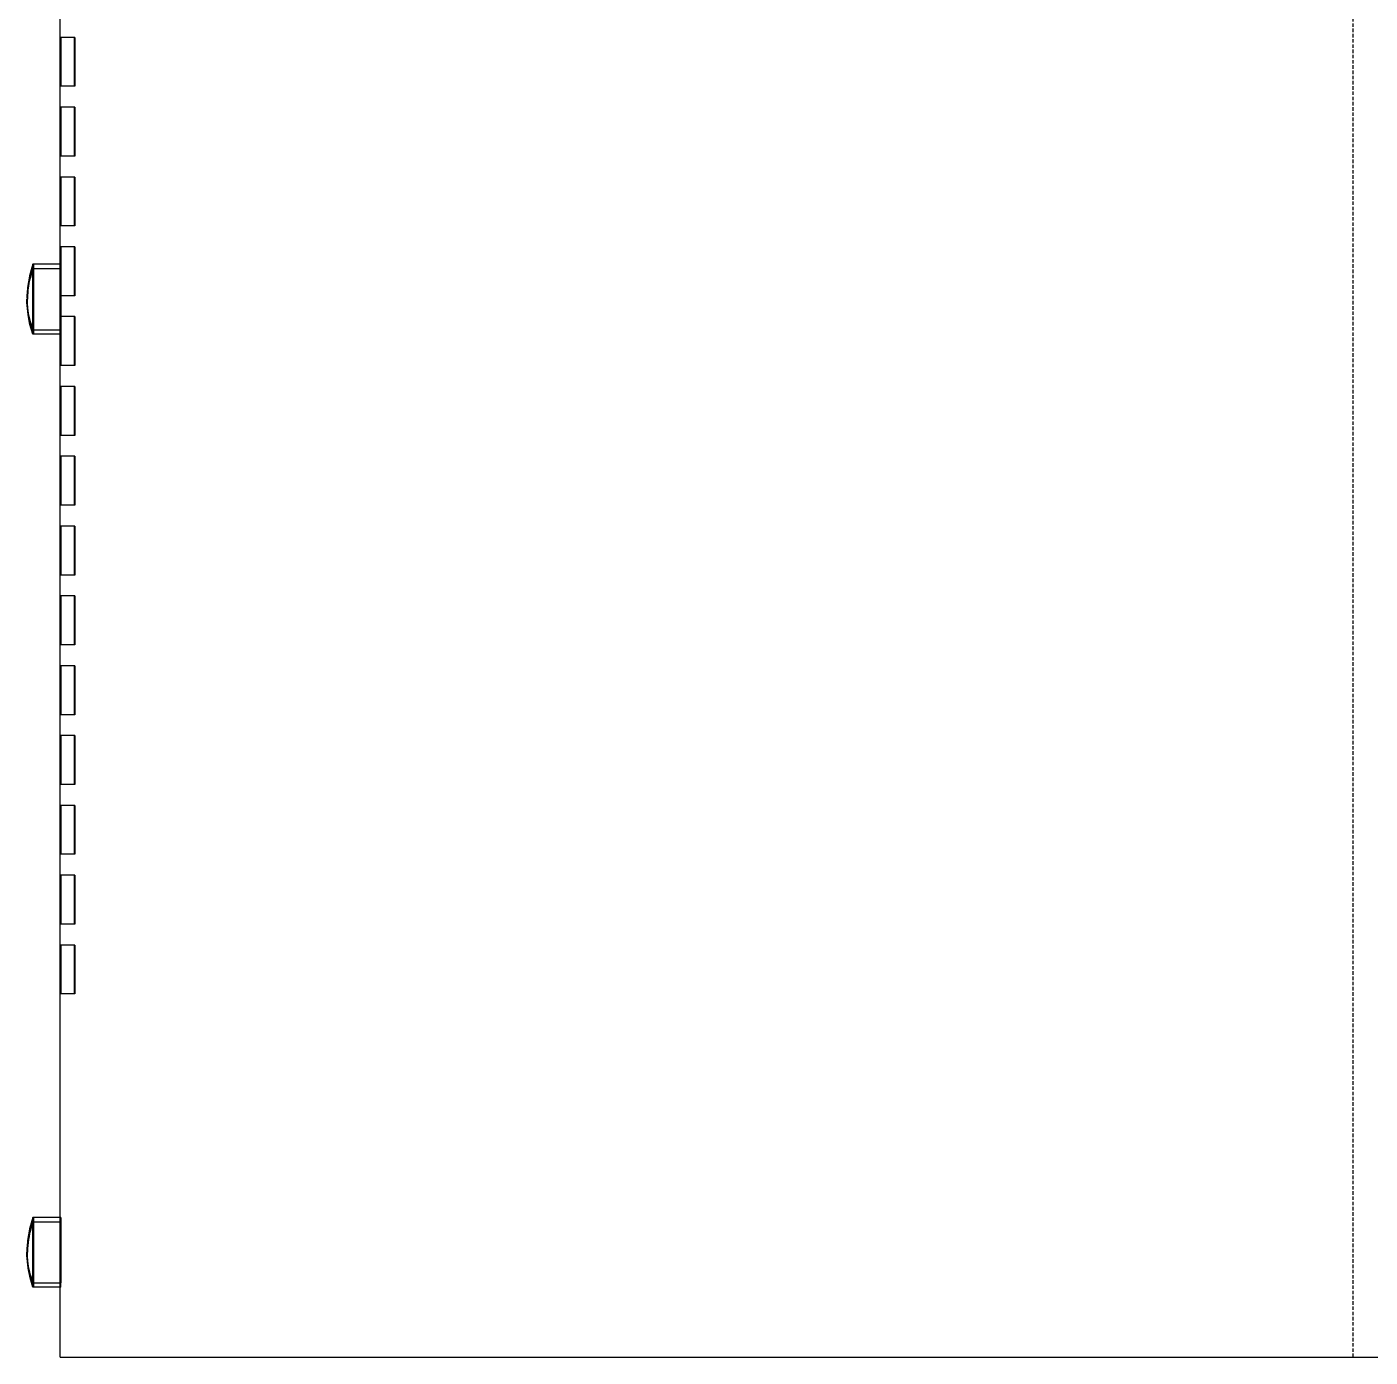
# Model space of a CAD drawing. Extents: x 0 to 390, y 0 to 1157.
# Drawn here: x 10.2 to 202.5, y 0 to 190.5 of the extents above; entities that cross this region are included whole.
import ezdxf

# ---------------------------------------------------------------- set-up
doc = ezdxf.new("R2010")
doc.units = 0
doc.linetypes.add('DASHED', pattern=[0.75, 0.5, -0.25])
doc.layers.add('-15N-THT. THIẾT BỊ ĐÓNG MỞ', color=40, linetype='CONTINUOUS')

# ---------------------------------------------------------------- blocks, each defined once
blk = doc.blocks.new('06 - N - SC VSD CHIẾU HÔNG ATV630C11~C16N4')
at = {"layer": '-15N-THT. THIẾT BỊ ĐÓNG MỞ', "color": 6, "linetype": 'DASHED'}
blk.add_line((-190, 578.5), (-190, -578.5), dxfattribs=at)
at = {"layer": '-15N-THT. THIẾT BỊ ĐÓNG MỞ'}
for p, q in [((-375.01, -578.51), (-375.02, -275.5)), ((-375, -389.5), (-374.99, -389.5)), ((-374.99, -389.5), (-374.98, -389.5)), ((-374.97, -389.5), (-374.96, -389.5)), ((-374.96, -389.5), (-374.95, -389.5)), ((-372.95, -389.5), (-374.95, -389.5)), ((-374.99, -396.5), (-375, -396.5)), ((-374.98, -396.5), (-374.99, -396.5)), ((-374.96, -396.5), (-374.97, -396.5)), ((-374.95, -396.5), (-374.96, -396.5)), ((-372.95, -396.5), (-374.95, -396.5)), ((-375, -399.5), (-374.99, -399.5)), ((-374.99, -399.5), (-374.98, -399.5)), ((-374.97, -399.5), (-374.96, -399.5)), ((-372.95, -399.5), (-374.96, -399.5)), ((-374.99, -406.5), (-375, -406.5)), ((-374.98, -406.5), (-374.99, -406.5)), ((-374.96, -406.5), (-374.97, -406.5)), ((-372.95, -406.5), (-374.96, -406.5)), ((-375, -409.5), (-374.99, -409.5)), ((-374.99, -409.5), (-374.98, -409.5)), ((-374.97, -409.5), (-374.96, -409.5)), ((-372.95, -409.5), (-374.96, -409.5)), ((-374.99, -416.5), (-375, -416.5)), ((-374.97, -416.5), (-374.99, -416.5)), ((-374.96, -416.5), (-374.97, -416.5)), ((-374.95, -416.5), (-374.96, -416.5)), ((-372.95, -416.5), (-374.95, -416.5)), ((-375, -419.5), (-374.99, -419.5)), ((-374.98, -419.5), (-374.97, -419.5)), ((-374.97, -419.5), (-374.96, -419.5)), ((-372.95, -419.5), (-374.96, -419.5)), ((-379.2, -422.81), (-379.41, -423.63)), ((-379.13, -422.81), (-379.34, -423.63)), ((-379.1, -423.03), (-379.24, -423.45)), ((-378.94, -422), (-379.2, -422.81)), ((-379.02, -423.03), (-379.17, -423.45)), ((-378.87, -422), (-379.13, -422.81)), ((-378.94, -422.61), (-379.1, -423.03)), ((-378.87, -422.61), (-379.02, -423.03)), ((-374.94, -422), (-378.94, -422)), ((-378.94, -422.61), (-378.38, -422.61)), ((-378.87, -422.61), (-378.31, -422.61)), ((-378.38, -422.61), (-377.82, -422.61)), ((-378.31, -422.61), (-377.74, -422.61)), ((-377.82, -422.61), (-376.69, -422.61)), ((-377.74, -422.61), (-376.62, -422.61)), ((-376.69, -422.61), (-376.13, -422.61)), ((-376.62, -422.61), (-376.06, -422.61)), ((-376.13, -422.61), (-375.01, -422.61)), ((-376.06, -422.61), (-374.94, -422.61)), ((-375.01, -422.01), (-375.01, -422)), ((-375.01, -422), (-375.01, -422.02)), ((-375.01, -422.02), (-375.01, -422.01)), ((-375.01, -422.04), (-375.01, -422.02)), ((-375.01, -422.02), (-375.01, -422.07)), ((-375.01, -422.08), (-375.01, -422.04)), ((-375.01, -422.07), (-375.01, -422.16)), ((-375.01, -422.12), (-375.01, -422.08)), ((-375.01, -422.17), (-375.01, -422.12)), ((-375.01, -422.16), (-375.01, -422.28)), ((-375.01, -432), (-375.01, -422.17)), ((-375.01, -422.28), (-375.01, -422.44)), ((-375.01, -422.44), (-375.01, -422.63)), ((-375.01, -422.63), (-375.01, -422.86)), ((-375.01, -422.86), (-375.01, -423.11)), ((-374.94, -422.01), (-374.94, -422)), ((-374.94, -422), (-374.94, -422.02)), ((-374.94, -422.02), (-374.94, -422.01)), ((-374.94, -422.04), (-374.94, -422.02)), ((-374.94, -422.02), (-374.94, -422.07)), ((-374.94, -422.08), (-374.94, -422.04)), ((-374.94, -422.07), (-374.94, -422.16)), ((-374.94, -422.12), (-374.94, -422.08)), ((-374.94, -422.17), (-374.94, -422.12)), ((-374.94, -422.16), (-374.94, -422.28)), ((-374.94, -432), (-374.94, -422.17)), ((-374.94, -422.28), (-374.94, -422.44)), ((-374.94, -422.44), (-374.94, -422.63)), ((-374.94, -422.63), (-374.94, -422.86)), ((-374.94, -422.86), (-374.94, -423.11)), ((-379.58, -424.5), (-379.7, -425.3)), ((-379.57, -424.73), (-379.65, -425.16)), ((-379.51, -424.49), (-379.63, -425.3)), ((-379.41, -423.63), (-379.58, -424.5)), ((-379.5, -424.72), (-379.58, -425.15)), ((-379.48, -424.3), (-379.57, -424.73)), ((-379.34, -423.63), (-379.51, -424.49)), ((-379.4, -424.29), (-379.5, -424.72)), ((-379.37, -423.87), (-379.48, -424.3)), ((-379.29, -423.87), (-379.4, -424.29)), ((-379.24, -423.45), (-379.37, -423.87)), ((-379.17, -423.45), (-379.29, -423.87)), ((-375.01, -423.11), (-375.01, -423.39)), ((-375.01, -423.39), (-375.01, -423.7)), ((-375.01, -423.7), (-375.01, -424.03)), ((-375.01, -424.03), (-375.01, -424.39)), ((-375.01, -424.39), (-375.01, -424.76)), ((-375.01, -424.76), (-375.01, -425.15)), ((-374.94, -423.11), (-374.94, -423.39)), ((-374.94, -423.39), (-374.94, -423.7)), ((-374.94, -423.7), (-374.94, -424.03)), ((-374.94, -424.03), (-374.94, -424.39)), ((-374.94, -424.39), (-374.94, -424.76)), ((-374.94, -424.76), (-374.94, -425.15)), ((-379.77, -426.11), (-379.8, -426.91)), ((-379.78, -426.47), (-379.8, -426.91)), ((-379.76, -426.03), (-379.78, -426.47)), ((-379.7, -425.3), (-379.77, -426.11)), ((-379.71, -425.6), (-379.76, -426.03)), ((-379.7, -426.15), (-379.72, -426.99)), ((-379.71, -426.46), (-379.72, -426.9)), ((-379.65, -425.16), (-379.71, -425.6)), ((-379.68, -426.02), (-379.71, -426.46)), ((-379.63, -425.3), (-379.7, -426.15)), ((-379.64, -425.59), (-379.68, -426.02)), ((-379.58, -425.15), (-379.64, -425.59)), ((-375.01, -425.15), (-375.01, -425.55)), ((-375.01, -425.55), (-375.01, -425.96)), ((-375.01, -425.96), (-375.01, -426.38)), ((-375.01, -426.38), (-375.01, -426.81)), ((-375.01, -426.81), (-375.01, -427.24)), ((-374.99, -426.5), (-375, -426.5)), ((-374.97, -426.5), (-374.98, -426.5)), ((-374.96, -426.5), (-374.97, -426.5)), ((-372.95, -426.5), (-374.96, -426.5)), ((-374.94, -425.15), (-374.94, -425.55)), ((-374.94, -425.55), (-374.94, -425.96)), ((-374.94, -425.96), (-374.94, -426.38)), ((-374.94, -426.38), (-374.94, -426.81)), ((-374.94, -426.81), (-374.94, -427.24)), ((-379.8, -426.99), (-379.8, -427)), ((-379.8, -427), (-379.8, -426.99)), ((-379.79, -427.45), (-379.8, -427)), ((-379.8, -427.01), (-379.8, -427)), ((-379.77, -427.65), (-379.8, -427.01)), ((-379.76, -427.9), (-379.79, -427.45)), ((-379.63, -429.26), (-379.77, -427.65)), ((-379.72, -428.35), (-379.76, -427.9)), ((-379.72, -426.9), (-379.72, -426.9)), ((-379.72, -426.9), (-379.72, -426.9)), ((-379.72, -426.9), (-379.72, -426.9)), ((-379.72, -426.9), (-379.72, -426.9)), ((-379.72, -426.9), (-379.72, -426.91)), ((-379.72, -426.91), (-379.72, -426.91)), ((-379.72, -427.01), (-379.72, -426.99)), ((-379.72, -427.41), (-379.72, -427)), ((-379.7, -427.65), (-379.72, -427.01)), ((-379.69, -427.81), (-379.72, -427.41)), ((-379.66, -428.79), (-379.72, -428.35)), ((-379.55, -429.26), (-379.7, -427.65)), ((-379.66, -428.22), (-379.69, -427.81)), ((-379.61, -428.62), (-379.66, -428.22)), ((-379.58, -429.24), (-379.66, -428.79)), ((-379.54, -429.03), (-379.61, -428.62)), ((-375.01, -427.24), (-375.01, -428.08)), ((-375.01, -428.08), (-375.01, -428.49)), ((-375.01, -428.49), (-375.01, -428.89)), ((-374.94, -427.24), (-374.94, -428.08)), ((-374.94, -428.08), (-374.94, -428.49)), ((-374.94, -428.49), (-374.94, -428.89)), ((-379.35, -430.64), (-379.63, -429.26)), ((-379.48, -429.68), (-379.58, -429.24)), ((-379.27, -430.64), (-379.55, -429.26)), ((-379.47, -429.43), (-379.54, -429.03)), ((-379.41, -429.97), (-379.48, -429.68)), ((-379.37, -429.82), (-379.47, -429.43)), ((-379.33, -430.25), (-379.41, -429.97)), ((-379.27, -430.22), (-379.37, -429.82)), ((-378.94, -432), (-379.35, -430.64)), ((-379.24, -430.54), (-379.33, -430.25)), ((-379.15, -430.61), (-379.27, -430.22)), ((-378.87, -432), (-379.27, -430.64)), ((-379.15, -430.83), (-379.24, -430.54)), ((-379.01, -431), (-379.15, -430.61)), ((-375.01, -428.89), (-375.01, -429.28)), ((-375.01, -429.28), (-375.01, -429.65)), ((-375.01, -429.65), (-375.01, -430)), ((-375.01, -430), (-375.01, -430.33)), ((-375.01, -430.33), (-375.01, -430.64)), ((-375.01, -430.64), (-375.01, -430.92)), ((-375, -429.5), (-374.99, -429.5)), ((-374.98, -429.5), (-374.97, -429.5)), ((-374.97, -429.5), (-374.96, -429.5)), ((-372.95, -429.5), (-374.96, -429.5)), ((-374.94, -428.89), (-374.94, -429.28)), ((-374.94, -429.28), (-374.94, -429.65)), ((-374.94, -429.65), (-374.94, -430)), ((-374.94, -430), (-374.94, -430.33)), ((-374.94, -430.33), (-374.94, -430.64)), ((-374.94, -430.64), (-374.94, -430.92)), ((-379.05, -431.11), (-379.15, -430.83)), ((-378.94, -431.39), (-379.05, -431.11)), ((-378.86, -431.39), (-379.01, -431)), ((-378.94, -431.39), (-378.38, -431.39)), ((-374.94, -432), (-378.94, -432)), ((-378.86, -431.39), (-378.3, -431.39)), ((-378.38, -431.39), (-377.81, -431.39)), ((-378.3, -431.39), (-377.74, -431.39)), ((-377.81, -431.39), (-377.25, -431.39)), ((-377.74, -431.39), (-377.18, -431.39)), ((-377.25, -431.39), (-376.69, -431.39)), ((-377.18, -431.39), (-376.62, -431.39)), ((-376.69, -431.39), (-375.57, -431.39)), ((-376.62, -431.39), (-375.5, -431.39)), ((-375.57, -431.39), (-375.01, -431.39)), ((-375.5, -431.39), (-374.94, -431.39)), ((-375.01, -430.92), (-375.01, -431.17)), ((-375.01, -431.17), (-375.01, -431.39)), ((-375.01, -431.49), (-375.01, -431.39)), ((-375.01, -431.59), (-375.01, -431.49)), ((-375.01, -431.67), (-375.01, -431.59)), ((-375.01, -431.75), (-375.01, -431.67)), ((-375.01, -431.81), (-375.01, -431.75)), ((-375.01, -431.87), (-375.01, -431.81)), ((-375.01, -431.92), (-375.01, -431.87)), ((-375.01, -431.95), (-375.01, -431.92)), ((-375.01, -431.98), (-375.01, -431.95)), ((-375.01, -431.99), (-375.01, -431.98)), ((-375.01, -432), (-375.01, -431.99)), ((-374.94, -430.92), (-374.94, -431.17)), ((-374.94, -431.17), (-374.94, -431.39)), ((-374.94, -431.49), (-374.94, -431.39)), ((-374.94, -431.59), (-374.94, -431.49)), ((-374.94, -431.67), (-374.94, -431.59)), ((-374.94, -431.75), (-374.94, -431.67)), ((-374.94, -431.81), (-374.94, -431.75)), ((-374.94, -431.87), (-374.94, -431.81)), ((-374.94, -431.92), (-374.94, -431.87)), ((-374.94, -431.95), (-374.94, -431.92)), ((-374.94, -431.98), (-374.94, -431.95)), ((-374.94, -431.99), (-374.94, -431.98)), ((-374.94, -432), (-374.94, -431.99)), ((-374.99, -436.5), (-375, -436.5)), ((-374.97, -436.5), (-374.98, -436.5)), ((-374.96, -436.5), (-374.97, -436.5)), ((-372.95, -436.5), (-374.96, -436.5)), ((-375, -439.5), (-374.99, -439.5)), ((-374.98, -439.5), (-374.97, -439.5)), ((-374.97, -439.5), (-374.96, -439.5)), ((-372.95, -439.5), (-374.96, -439.5)), ((-374.99, -446.5), (-375, -446.5)), ((-374.97, -446.5), (-374.98, -446.5)), ((-374.96, -446.5), (-374.97, -446.5)), ((-374.95, -446.5), (-374.96, -446.5)), ((-372.95, -446.5), (-374.95, -446.5)), ((-375, -449.5), (-374.99, -449.5)), ((-374.98, -449.5), (-374.97, -449.5)), ((-374.97, -449.5), (-374.96, -449.5)), ((-374.96, -449.5), (-374.95, -449.5)), ((-372.95, -449.5), (-374.95, -449.5)), ((-374.99, -456.5), (-375, -456.5)), ((-374.97, -456.5), (-374.98, -456.5)), ((-374.96, -456.5), (-374.97, -456.5)), ((-374.95, -456.5), (-374.96, -456.5)), ((-372.95, -456.5), (-374.95, -456.5)), ((-375, -459.5), (-374.99, -459.5)), ((-374.98, -459.5), (-374.97, -459.5)), ((-374.97, -459.5), (-374.96, -459.5)), ((-372.95, -459.5), (-374.96, -459.5)), ((-374.99, -466.5), (-375, -466.5)), ((-374.97, -466.5), (-374.98, -466.5)), ((-374.96, -466.5), (-374.97, -466.5)), ((-372.95, -466.5), (-374.96, -466.5)), ((-375, -469.5), (-374.99, -469.5)), ((-374.98, -469.5), (-374.97, -469.5)), ((-374.97, -469.5), (-374.96, -469.5)), ((-372.95, -469.5), (-374.96, -469.5)), ((-374.99, -476.5), (-375, -476.5)), ((-374.97, -476.5), (-374.98, -476.5)), ((-374.96, -476.5), (-374.97, -476.5)), ((-372.95, -476.5), (-374.96, -476.5)), ((-375, -479.5), (-374.99, -479.5)), ((-374.98, -479.5), (-374.97, -479.5)), ((-374.97, -479.5), (-374.96, -479.5)), ((-372.95, -479.5), (-374.96, -479.5)), ((-374.99, -486.5), (-374.99, -486.5)), ((-374.97, -486.5), (-374.98, -486.5)), ((-374.96, -486.5), (-374.97, -486.5)), ((-372.95, -486.5), (-374.96, -486.5)), ((-374.99, -489.5), (-374.99, -489.5)), ((-374.98, -489.5), (-374.97, -489.5)), ((-374.97, -489.5), (-374.96, -489.5)), ((-372.95, -489.5), (-374.96, -489.5)), ((-374.99, -496.5), (-374.99, -496.5)), ((-374.97, -496.5), (-374.98, -496.5)), ((-374.96, -496.5), (-374.97, -496.5)), ((-372.95, -496.5), (-374.96, -496.5)), ((-374.99, -499.5), (-374.98, -499.5)), ((-374.98, -499.5), (-374.97, -499.5)), ((-374.97, -499.5), (-374.96, -499.5)), ((-374.96, -499.5), (-374.95, -499.5)), ((-372.95, -499.5), (-374.95, -499.5)), ((-374.98, -506.5), (-374.99, -506.5)), ((-374.97, -506.5), (-374.98, -506.5)), ((-374.96, -506.5), (-374.97, -506.5)), ((-374.95, -506.5), (-374.96, -506.5)), ((-372.95, -506.5), (-374.95, -506.5)), ((-374.99, -509.5), (-374.98, -509.5)), ((-374.98, -509.5), (-374.97, -509.5)), ((-374.97, -509.5), (-374.96, -509.5)), ((-372.95, -509.5), (-374.96, -509.5)), ((-374.98, -516.5), (-374.99, -516.5)), ((-374.97, -516.5), (-374.98, -516.5)), ((-374.96, -516.5), (-374.97, -516.5)), ((-372.95, -516.5), (-374.96, -516.5)), ((-374.99, -519.5), (-374.98, -519.5)), ((-374.98, -519.5), (-374.97, -519.5)), ((-374.97, -519.5), (-374.96, -519.5)), ((-372.95, -519.5), (-374.96, -519.5)), ((-374.98, -526.5), (-374.99, -526.5)), ((-374.97, -526.5), (-374.98, -526.5)), ((-374.96, -526.5), (-374.97, -526.5)), ((-374.95, -526.5), (-374.96, -526.5)), ((-372.95, -526.5), (-374.95, -526.5)), ((-379.19, -559.31), (-379.41, -560.13)), ((-379.12, -559.31), (-379.33, -560.13)), ((-379.09, -559.53), (-379.24, -559.95)), ((-378.93, -558.5), (-379.19, -559.31)), ((-379.02, -559.53), (-379.16, -559.95)), ((-378.86, -558.5), (-379.12, -559.31)), ((-378.94, -559.11), (-379.09, -559.53)), ((-378.86, -559.11), (-379.02, -559.53)), ((-378.94, -559.11), (-378.37, -559.11)), ((-374.93, -558.5), (-378.93, -558.5)), ((-378.86, -559.11), (-378.3, -559.11)), ((-378.37, -559.11), (-377.81, -559.11)), ((-378.3, -559.11), (-377.18, -559.11)), ((-377.81, -559.11), (-376.69, -559.11)), ((-377.18, -559.11), (-376.62, -559.11)), ((-376.69, -559.11), (-376.13, -559.11)), ((-376.62, -559.11), (-376.06, -559.11)), ((-376.13, -559.11), (-375.01, -559.11)), ((-376.06, -559.11), (-375.49, -559.11)), ((-375.49, -559.11), (-374.93, -559.11)), ((-375.01, -558.51), (-375.01, -558.5)), ((-375.01, -558.5), (-375.01, -558.52)), ((-375.01, -558.52), (-375.01, -558.51)), ((-375.01, -558.54), (-375.01, -558.52)), ((-375.01, -558.52), (-375.01, -558.57)), ((-375.01, -558.58), (-375.01, -558.54)), ((-375.01, -558.57), (-375.01, -558.66)), ((-375.01, -558.62), (-375.01, -558.58)), ((-375.01, -558.67), (-375.01, -558.62)), ((-375.01, -558.66), (-375.01, -558.78)), ((-375.01, -568.5), (-375.01, -558.67)), ((-375.01, -558.78), (-375.01, -558.94)), ((-375.01, -558.94), (-375.01, -559.13)), ((-375.01, -559.13), (-375, -559.36)), ((-375, -559.36), (-375, -559.61)), ((-374.93, -558.51), (-374.93, -558.5)), ((-374.93, -558.5), (-374.93, -558.52)), ((-374.93, -558.52), (-374.93, -558.51)), ((-374.93, -558.54), (-374.93, -558.52)), ((-374.93, -558.52), (-374.93, -558.57)), ((-374.93, -558.58), (-374.93, -558.54)), ((-374.93, -558.57), (-374.93, -558.66)), ((-374.93, -558.62), (-374.93, -558.58)), ((-374.93, -558.67), (-374.93, -558.62)), ((-374.93, -558.66), (-374.93, -558.78)), ((-374.93, -568.5), (-374.93, -558.67)), ((-374.93, -558.78), (-374.93, -558.94)), ((-374.93, -558.94), (-374.93, -559.13)), ((-374.93, -559.13), (-374.93, -559.36)), ((-374.93, -559.36), (-374.93, -559.61)), ((-379.58, -560.99), (-379.7, -561.8)), ((-379.57, -561.22), (-379.64, -561.65)), ((-379.5, -560.99), (-379.62, -561.8)), ((-379.41, -560.13), (-379.58, -560.99)), ((-379.47, -560.79), (-379.57, -561.22)), ((-379.49, -561.23), (-379.57, -561.66)), ((-379.33, -560.13), (-379.5, -560.99)), ((-379.4, -560.8), (-379.49, -561.23)), ((-379.36, -560.37), (-379.47, -560.79)), ((-379.29, -560.37), (-379.4, -560.8)), ((-379.24, -559.95), (-379.36, -560.37)), ((-379.16, -559.95), (-379.29, -560.37)), ((-375, -559.61), (-375, -559.89)), ((-375, -559.89), (-375, -560.2)), ((-375, -560.2), (-375, -560.53)), ((-375, -560.53), (-375, -560.89)), ((-375, -560.89), (-375, -561.26)), ((-375, -561.26), (-375, -561.65)), ((-374.93, -559.61), (-374.93, -559.89)), ((-374.93, -559.89), (-374.93, -560.2)), ((-374.93, -560.2), (-374.93, -560.53)), ((-374.93, -560.53), (-374.93, -560.89)), ((-374.93, -560.89), (-374.93, -561.26)), ((-374.93, -561.26), (-374.93, -561.65)), ((-379.76, -562.65), (-379.79, -563.49)), ((-379.78, -562.96), (-379.79, -563.4)), ((-379.79, -563.4), (-379.79, -563.4)), ((-379.79, -563.4), (-379.79, -563.4)), ((-379.79, -563.4), (-379.79, -563.4)), ((-379.79, -563.4), (-379.79, -563.4)), ((-379.79, -563.4), (-379.79, -563.41)), ((-379.79, -563.41), (-379.79, -563.41)), ((-379.75, -562.52), (-379.78, -562.96)), ((-379.7, -561.8), (-379.76, -562.65)), ((-379.71, -562.09), (-379.75, -562.52)), ((-379.69, -562.65), (-379.72, -563.49)), ((-379.71, -562.97), (-379.72, -563.41)), ((-379.64, -561.65), (-379.71, -562.09)), ((-379.68, -562.53), (-379.71, -562.97)), ((-379.62, -561.8), (-379.69, -562.65)), ((-379.63, -562.1), (-379.68, -562.53)), ((-379.57, -561.66), (-379.63, -562.1)), ((-375, -561.65), (-375, -562.05)), ((-375, -562.05), (-375, -562.46)), ((-375, -562.46), (-375, -562.88)), ((-375, -562.88), (-375, -563.31)), ((-375, -563.31), (-375, -563.74)), ((-374.93, -561.65), (-374.93, -562.05)), ((-374.93, -562.05), (-374.93, -562.46)), ((-374.93, -562.46), (-374.93, -562.88)), ((-374.93, -562.88), (-374.93, -563.31)), ((-374.93, -563.31), (-374.93, -563.74)), ((-379.79, -563.51), (-379.79, -563.49)), ((-379.78, -563.95), (-379.79, -563.5)), ((-379.77, -564.15), (-379.79, -563.51)), ((-379.76, -564.4), (-379.78, -563.95)), ((-379.62, -565.76), (-379.77, -564.15)), ((-379.71, -564.85), (-379.76, -564.4)), ((-379.72, -563.51), (-379.72, -563.49)), ((-379.71, -563.91), (-379.72, -563.5)), ((-379.69, -564.15), (-379.72, -563.51)), ((-379.69, -564.31), (-379.71, -563.91)), ((-379.65, -565.29), (-379.71, -564.85)), ((-379.55, -565.76), (-379.69, -564.15)), ((-379.65, -564.72), (-379.69, -564.31)), ((-379.6, -565.12), (-379.65, -564.72)), ((-379.57, -565.74), (-379.65, -565.29)), ((-379.54, -565.53), (-379.6, -565.12)), ((-375, -563.74), (-375, -564.58)), ((-375, -564.58), (-375, -564.99)), ((-375, -564.99), (-375, -565.39)), ((-374.93, -563.74), (-374.93, -564.58)), ((-374.93, -564.58), (-374.93, -564.99)), ((-374.93, -564.99), (-374.93, -565.39)), ((-379.34, -567.14), (-379.62, -565.76)), ((-379.48, -566.18), (-379.57, -565.74)), ((-379.27, -567.14), (-379.55, -565.76)), ((-379.46, -565.93), (-379.54, -565.53)), ((-379.4, -566.47), (-379.48, -566.18)), ((-379.37, -566.32), (-379.46, -565.93)), ((-379.33, -566.75), (-379.4, -566.47)), ((-379.26, -566.72), (-379.37, -566.32)), ((-378.93, -568.5), (-379.34, -567.14)), ((-379.24, -567.04), (-379.33, -566.75)), ((-378.86, -568.5), (-379.27, -567.14)), ((-379.14, -567.11), (-379.26, -566.72)), ((-379.14, -567.33), (-379.24, -567.04)), ((-379.01, -567.5), (-379.14, -567.11)), ((-375, -565.39), (-375, -565.78)), ((-375, -565.78), (-375, -566.15)), ((-375, -566.15), (-375, -566.5)), ((-375, -566.5), (-375, -566.83)), ((-375, -566.83), (-375, -567.14)), ((-375, -567.14), (-375, -567.42)), ((-374.93, -565.39), (-374.93, -565.78)), ((-374.93, -565.78), (-374.93, -566.15)), ((-374.93, -566.15), (-374.93, -566.5)), ((-374.93, -566.5), (-374.93, -566.83)), ((-374.93, -566.83), (-374.93, -567.14)), ((-374.93, -567.14), (-374.93, -567.42)), ((-379.04, -567.61), (-379.14, -567.33)), ((-378.93, -567.89), (-379.04, -567.61)), ((-378.86, -567.89), (-379.01, -567.5)), ((-378.93, -567.89), (-378.37, -567.89)), ((-374.93, -568.5), (-378.93, -568.5)), ((-378.86, -567.89), (-378.3, -567.89)), ((-378.37, -567.89), (-377.81, -567.89)), ((-378.3, -567.89), (-377.74, -567.89)), ((-377.81, -567.89), (-377.25, -567.89)), ((-377.74, -567.89), (-377.18, -567.89)), ((-377.25, -567.89), (-376.69, -567.89)), ((-377.18, -567.89), (-376.61, -567.89)), ((-376.69, -567.89), (-375.57, -567.89)), ((-376.61, -567.89), (-375.49, -567.89)), ((-375.57, -567.89), (-375, -567.89)), ((-375.49, -567.89), (-374.93, -567.89)), ((-375.01, -568.49), (-375.01, -568.48)), ((-375.01, -568.5), (-375.01, -568.49)), ((-375, -567.42), (-375, -567.67)), ((-375, -567.67), (-375, -567.89)), ((-375, -567.99), (-375, -567.89)), ((-375, -568.09), (-375, -567.99)), ((-375, -568.17), (-375, -568.09)), ((-375, -568.25), (-375, -568.17)), ((-375.01, -568.31), (-375, -568.25)), ((-375.01, -568.37), (-375.01, -568.31)), ((-375.01, -568.42), (-375.01, -568.37)), ((-375.01, -568.45), (-375.01, -568.42)), ((-375.01, -568.48), (-375.01, -568.45)), ((-374.93, -567.42), (-374.93, -567.67)), ((-374.93, -567.67), (-374.93, -567.89)), ((-374.93, -567.99), (-374.93, -567.89)), ((-374.93, -568.09), (-374.93, -567.99)), ((-374.93, -568.17), (-374.93, -568.09)), ((-374.93, -568.25), (-374.93, -568.17)), ((-374.93, -568.31), (-374.93, -568.25)), ((-374.93, -568.37), (-374.93, -568.31)), ((-374.93, -568.42), (-374.93, -568.37)), ((-374.93, -568.45), (-374.93, -568.42)), ((-374.93, -568.48), (-374.93, -568.45)), ((-374.93, -568.49), (-374.93, -568.48)), ((-374.93, -568.5), (-374.93, -568.49)), ((-375.01, -578.51), (-184.92, -578.51))]:
    blk.add_line(p, q, dxfattribs=at)
at = {"layer": '-15N-THT. THIẾT BỊ ĐÓNG MỞ', "extrusion": (0, 0, -1)}
for centre, major_axis, ratio, start_param, end_param in [((-375, -393), (0, -3.5), 0.000261, 0, 3.141593), ((-374.99, -393), (0, -3.5), 0.000261, 0, 3.141593), ((-374.99, -393), (0, -3.5), 0.000261, -3.141593, 0), ((-374.98, -393), (0, -3.5), 0.000261, -3.141593, 0), ((-374.97, -393), (0, -3.5), 0.000261, 0, 3.141593), ((-374.96, -393), (0, -3.5), 0.000261, 0, 3.141593), ((-374.96, -393), (0, -3.5), 0.000261, -3.141593, 0), ((-374.95, -393), (0, -3.5), 0.000261, -3.141593, 0), ((-373, -393), (0, -3.5), 0.000261, 0, 3.141593), ((-372.99, -393), (0, -3.5), 0.000261, 0, 3.141593), ((-372.99, -393), (0, -3.5), 0.000261, -3.141593, 0), ((-372.98, -393), (0, -3.5), 0.000261, -3.141593, 0), ((-372.97, -393), (0, -3.5), 0.000261, 0, 3.141593), ((-372.96, -393), (0, -3.5), 0.000261, 0, 3.141593), ((-372.96, -393), (0, -3.5), 0.000261, -3.141593, 0), ((-372.95, -393), (0, -3.5), 0.000261, -3.141593, 0), ((-375, -403), (0, -3.5), 0.000261, 0, 3.141593), ((-374.99, -403), (0, -3.5), 0.000261, 0, 3.141593), ((-374.99, -403), (0, -3.5), 0.000261, -3.141593, 0), ((-374.98, -403), (0, -3.5), 0.000261, -3.141593, 0), ((-374.97, -403), (0, -3.5), 0.000261, 0, 3.141593), ((-374.96, -403), (0, -3.5), 0.000261, 0, 3.141593), ((-374.96, -403), (0, -3.5), 0.000261, -3.141593, 0), ((-374.95, -403), (0, -3.5), 0.000261, -3.141593, 0), ((-373, -403), (0, -3.5), 0.000261, 0, 3.141593), ((-372.99, -403), (0, -3.5), 0.000261, 0, 3.141593), ((-372.99, -403), (0, -3.5), 0.000261, -3.141593, 0), ((-372.98, -403), (0, -3.5), 0.000261, -3.141593, 0), ((-372.97, -403), (0, -3.5), 0.000261, 0, 3.141593), ((-372.96, -403), (0, -3.5), 0.000261, 0, 3.141593), ((-372.96, -403), (0, -3.5), 0.000261, -3.141593, 0), ((-372.95, -403), (0, -3.5), 0.000261, -3.141593, 0), ((-375, -413), (0, -3.5), 0.000261, 0, 3.141593), ((-374.99, -413), (0, -3.5), 0.000261, 0, 3.141593), ((-374.99, -413), (0, -3.5), 0.000261, -3.141593, 0), ((-374.97, -413), (0, -3.5), 0.000261, -3.141593, 0), ((-374.97, -413), (0, -3.5), 0.000261, 0, 3.141593), ((-374.96, -413), (0, -3.5), 0.000261, 0, 3.141593), ((-374.96, -413), (0, -3.5), 0.000261, -3.141593, 0), ((-374.95, -413), (0, -3.5), 0.000261, -3.141593, 0), ((-373, -413), (0, -3.5), 0.000261, 0, 3.141593), ((-372.98, -413), (0, -3.5), 0.000261, 0, 3.141593), ((-372.99, -413), (0, -3.5), 0.000261, -3.141593, 0), ((-372.97, -413), (0, -3.5), 0.000261, -3.141593, 0), ((-372.97, -413), (0, -3.5), 0.000261, 0, 3.141593), ((-372.96, -413), (0, -3.5), 0.000261, 0, 3.141593), ((-372.96, -413), (0, -3.5), 0.000261, -3.141593, 0), ((-372.95, -413), (0, -3.5), 0.000261, -3.141593, 0), ((-375, -423), (0, -3.5), 0.000261, 1.860527, 3.141593), ((-374.98, -423), (0, -3.5), 0.000261, 1.860527, 3.141593), ((-374.99, -423), (0, -3.5), 0.000261, -3.141593, -1.860527), ((-374.97, -423), (0, -3.5), 0.000261, 1.860526, 3.141593), ((-374.97, -423), (0, -3.5), 0.000261, -3.141593, -1.860526), ((-374.96, -423), (0, -3.5), 0.000261, 1.860526, 3.141593), ((-374.96, -423), (0, -3.5), 0.000261, -3.141593, -1.860526), ((-374.95, -423), (0, -3.5), 0.000261, -3.141593, -1.860526), ((-373, -423), (0, -3.5), 0.000261, 0, 3.141593), ((-372.98, -423), (0, -3.5), 0.000261, 0, 3.141593), ((-372.99, -423), (0, -3.5), 0.000261, -3.141593, 0), ((-372.97, -423), (0, -3.5), 0.000261, 0, 3.141593), ((-372.97, -423), (0, -3.5), 0.000261, -3.141593, 0), ((-372.96, -423), (0, -3.5), 0.000261, 0, 3.141593), ((-372.96, -423), (0, -3.5), 0.000261, -3.141593, 0), ((-372.95, -423), (0, -3.5), 0.000261, -3.141593, 0), ((-378.94, -427), (0, 5), 0.000497, -0.001407, 0.289481), ((-378.94, -427), (0, 5), 0.000497, -0.5, -0.001407), ((-378.94, -427), (0, 5), 0.000497, 0.289481, 2.641593), ((-378.94, -427), (0, 5), 0.000497, 3.141564, 5.783185), ((-378.87, -427), (0, 5), 0.000497, -0.001407, 2.641593), ((-378.87, -427), (0, 5), 0.000497, -0.5, -0.001407), ((-378.87, -427), (0, 5), 0.000497, 3.141564, 5.783185), ((-375.01, -427), (0, 5), 0.000497, -0.50039, -0.260395), ((-375.01, -427), (0, 5), 0.000497, 3.141202, 5.782795), ((-375, -423), (0, -3.5), 0.000261, 0, 1.860527), ((-374.98, -423), (0, -3.5), 0.000261, 0, 1.860527), ((-374.99, -423), (0, -3.5), 0.000261, -1.860527, 0), ((-374.97, -423), (0, -3.5), 0.000261, 0, 1.860526), ((-374.97, -423), (0, -3.5), 0.000261, -1.860526, 0), ((-374.96, -423), (0, -3.5), 0.000261, 0, 1.860526), ((-374.96, -423), (0, -3.5), 0.000261, -1.860526, 0), ((-374.95, -423), (0, -3.5), 0.000261, -1.860526, 0), ((-374.94, -427), (0, 5), 0.000497, -0.50039, -0.260395), ((-374.94, -427), (0, 5), 0.000497, 3.141202, 5.782795), ((-375, -433), (0, -3.5), 0.000261, 1.860526, 3.141593), ((-374.98, -433), (0, -3.5), 0.000261, 1.860526, 3.141593), ((-374.99, -433), (0, -3.5), 0.000261, -3.141593, -1.860526), ((-374.97, -433), (0, -3.5), 0.000261, 1.860526, 3.141593), ((-374.97, -433), (0, -3.5), 0.000261, -3.141593, -1.860526), ((-374.96, -433), (0, -3.5), 0.000261, 1.860526, 3.141593), ((-374.96, -433), (0, -3.5), 0.000261, -3.141593, -1.860526), ((-374.95, -433), (0, -3.5), 0.000261, -3.141593, -1.860526), ((-373, -433), (0, -3.5), 0.000261, 0, 3.141593), ((-372.98, -433), (0, -3.5), 0.000261, 0, 3.141593), ((-372.99, -433), (0, -3.5), 0.000261, -3.141593, 0), ((-372.97, -433), (0, -3.5), 0.000261, 0, 3.141593), ((-372.97, -433), (0, -3.5), 0.000261, -3.141593, 0), ((-372.96, -433), (0, -3.5), 0.000261, 0, 3.141593), ((-372.96, -433), (0, -3.5), 0.000261, -3.141593, 0), ((-372.95, -433), (0, -3.5), 0.000261, -3.141593, 0), ((-378.94, -427), (0, 5), 0.000497, 2.641593, 2.850694), ((-378.94, -427), (0, 5), 0.000497, 2.850694, 3.141564), ((-378.87, -427), (0, 5), 0.000497, 2.641593, 3.141564), ((-375, -433), (0, -3.5), 0.000261, 0, 1.860526), ((-374.98, -433), (0, -3.5), 0.000261, 0, 1.860526), ((-374.99, -433), (0, -3.5), 0.000261, -1.860526, 0), ((-374.97, -433), (0, -3.5), 0.000261, 0, 1.860526), ((-374.97, -433), (0, -3.5), 0.000261, -1.860526, 0), ((-374.96, -433), (0, -3.5), 0.000261, 0, 1.860526), ((-374.96, -433), (0, -3.5), 0.000261, -1.860526, 0), ((-374.95, -433), (0, -3.5), 0.000261, -1.860526, 0), ((-375, -443), (0, -3.5), 0.000261, 0, 3.141593), ((-374.99, -443), (0, -3.5), 0.000261, -3.141593, 0), ((-374.98, -443), (0, -3.5), 0.000261, 0, 3.141593), ((-374.97, -443), (0, -3.5), 0.000261, 0, 3.141593), ((-374.97, -443), (0, -3.5), 0.000261, -3.141593, 0), ((-374.96, -443), (0, -3.5), 0.000261, 0, 3.141593), ((-374.96, -443), (0, -3.5), 0.000261, -3.141593, 0), ((-374.95, -443), (0, -3.5), 0.000261, -3.141593, 0), ((-373, -443), (0, -3.5), 0.000261, 0, 3.141593), ((-372.99, -443), (0, -3.5), 0.000261, -3.141593, 0), ((-372.98, -443), (0, -3.5), 0.000261, 0, 3.141593), ((-372.97, -443), (0, -3.5), 0.000261, 0, 3.141593), ((-372.97, -443), (0, -3.5), 0.000261, -3.141593, 0), ((-372.96, -443), (0, -3.5), 0.000261, 0, 3.141593), ((-372.96, -443), (0, -3.5), 0.000261, -3.141593, 0), ((-372.95, -443), (0, -3.5), 0.000261, -3.141593, 0), ((-375, -453), (0, -3.5), 0.000261, 0, 3.141593), ((-374.99, -453), (0, -3.5), 0.000261, -3.141593, 0), ((-374.98, -453), (0, -3.5), 0.000261, 0, 3.141593), ((-374.97, -453), (0, -3.5), 0.000261, 0, 3.141593), ((-374.97, -453), (0, -3.5), 0.000261, -3.141593, 0), ((-374.96, -453), (0, -3.5), 0.000261, 0, 3.141593), ((-374.96, -453), (0, -3.5), 0.000261, -3.141593, 0), ((-374.95, -453), (0, -3.5), 0.000261, -3.141593, 0), ((-373, -453), (0, -3.5), 0.000261, 0, 3.141593), ((-372.99, -453), (0, -3.5), 0.000261, -3.141593, 0), ((-372.98, -453), (0, -3.5), 0.000261, 0, 3.141593), ((-372.97, -453), (0, -3.5), 0.000261, 0, 3.141593), ((-372.97, -453), (0, -3.5), 0.000261, -3.141593, 0), ((-372.96, -453), (0, -3.5), 0.000261, 0, 3.141593), ((-372.96, -453), (0, -3.5), 0.000261, -3.141593, 0), ((-372.95, -453), (0, -3.5), 0.000261, -3.141593, 0), ((-375, -463), (0, -3.5), 0.000261, 0, 3.141593), ((-374.99, -463), (0, -3.5), 0.000261, -3.141593, 0), ((-374.98, -463), (0, -3.5), 0.000261, 0, 3.141593), ((-374.97, -463), (0, -3.5), 0.000261, 0, 3.141593), ((-374.97, -463), (0, -3.5), 0.000261, -3.141593, 0), ((-374.96, -463), (0, -3.5), 0.000261, 0, 3.141593), ((-374.96, -463), (0, -3.5), 0.000261, -3.141593, 0), ((-374.95, -463), (0, -3.5), 0.000261, -3.141593, 0), ((-373, -463), (0, -3.5), 0.000261, 0, 3.141593), ((-372.99, -463), (0, -3.5), 0.000261, -3.141593, 0), ((-372.98, -463), (0, -3.5), 0.000261, 0, 3.141593), ((-372.97, -463), (0, -3.5), 0.000261, 0, 3.141593), ((-372.97, -463), (0, -3.5), 0.000261, -3.141593, 0), ((-372.96, -463), (0, -3.5), 0.000261, 0, 3.141593), ((-372.96, -463), (0, -3.5), 0.000261, -3.141593, 0), ((-372.95, -463), (0, -3.5), 0.000261, -3.141593, 0), ((-375, -473), (0, -3.5), 0.000261, 0, 3.141593), ((-374.99, -473), (0, -3.5), 0.000261, -3.141593, 0), ((-374.98, -473), (0, -3.5), 0.000261, 0, 3.141593), ((-374.97, -473), (0, -3.5), 0.000261, 0, 3.141593), ((-374.97, -473), (0, -3.5), 0.000261, -3.141593, 0), ((-374.96, -473), (0, -3.5), 0.000261, 0, 3.141593), ((-374.96, -473), (0, -3.5), 0.000261, -3.141593, 0), ((-374.95, -473), (0, -3.5), 0.000261, -3.141593, 0), ((-373, -473), (0, -3.5), 0.000261, 0, 3.141593), ((-372.99, -473), (0, -3.5), 0.000261, -3.141593, 0), ((-372.98, -473), (0, -3.5), 0.000261, 0, 3.141593), ((-372.97, -473), (0, -3.5), 0.000261, 0, 3.141593), ((-372.97, -473), (0, -3.5), 0.000261, -3.141593, 0), ((-372.96, -473), (0, -3.5), 0.000261, 0, 3.141593), ((-372.96, -473), (0, -3.5), 0.000261, -3.141593, 0), ((-372.95, -473), (0, -3.5), 0.000261, -3.141593, 0), ((-375, -483), (0, -3.5), 0.000261, 0, 3.141593), ((-374.99, -483), (0, -3.5), 0.000261, -3.141593, 0), ((-374.98, -483), (0, -3.5), 0.000261, 0, 3.141593), ((-374.97, -483), (0, -3.5), 0.000261, 0, 3.141593), ((-374.97, -483), (0, -3.5), 0.000261, -3.141593, 0), ((-374.96, -483), (0, -3.5), 0.000261, 0, 3.141593), ((-374.96, -483), (0, -3.5), 0.000261, -3.141593, 0), ((-374.95, -483), (0, -3.5), 0.000261, -3.141593, 0), ((-373, -483), (0, -3.5), 0.000261, 0, 3.141593), ((-372.99, -483), (0, -3.5), 0.000261, -3.141593, 0), ((-372.98, -483), (0, -3.5), 0.000261, 0, 3.141593), ((-372.97, -483), (0, -3.5), 0.000261, 0, 3.141593), ((-372.97, -483), (0, -3.5), 0.000261, -3.141593, 0), ((-372.96, -483), (0, -3.5), 0.000261, 0, 3.141593), ((-372.96, -483), (0, -3.5), 0.000261, -3.141593, 0), ((-372.95, -483), (0, -3.5), 0.000261, -3.141593, 0), ((-374.99, -493), (0, -3.5), 0.000261, 0, 3.141593), ((-374.98, -493), (0, -3.5), 0.000261, 0, 3.141593), ((-374.99, -493), (0, -3.5), 0.000261, -3.141593, 0), ((-374.97, -493), (0, -3.5), 0.000261, 0, 3.141593), ((-374.97, -493), (0, -3.5), 0.000261, -3.141593, 0), ((-374.96, -493), (0, -3.5), 0.000261, 0, 3.141593), ((-374.96, -493), (0, -3.5), 0.000261, -3.141593, 0), ((-374.95, -493), (0, -3.5), 0.000261, -3.141593, 0), ((-372.99, -493), (0, -3.5), 0.000261, 0, 3.141593), ((-372.98, -493), (0, -3.5), 0.000261, 0, 3.141593), ((-372.98, -493), (0, -3.5), 0.000261, -3.141593, 0), ((-372.97, -493), (0, -3.5), 0.000261, 0, 3.141593), ((-372.97, -493), (0, -3.5), 0.000261, -3.141593, 0), ((-372.96, -493), (0, -3.5), 0.000261, 0, 3.141593), ((-372.96, -493), (0, -3.5), 0.000261, -3.141593, 0), ((-372.95, -493), (0, -3.5), 0.000261, -3.141593, 0), ((-374.99, -503), (0, -3.5), 0.000261, 0, 3.141593), ((-374.98, -503), (0, -3.5), 0.000261, 0, 3.141593), ((-374.98, -503), (0, -3.5), 0.000261, -3.141593, 0), ((-374.97, -503), (0, -3.5), 0.000261, 0, 3.141593), ((-374.97, -503), (0, -3.5), 0.000261, -3.141593, 0), ((-374.96, -503), (0, -3.5), 0.000261, 0, 3.141593), ((-374.96, -503), (0, -3.5), 0.000261, -3.141593, 0), ((-374.95, -503), (0, -3.5), 0.000261, -3.141593, 0), ((-372.99, -503), (0, -3.5), 0.000261, 0, 3.141593), ((-372.98, -503), (0, -3.5), 0.000261, 0, 3.141593), ((-372.98, -503), (0, -3.5), 0.000261, -3.141593, 0), ((-372.97, -503), (0, -3.5), 0.000261, 0, 3.141593), ((-372.97, -503), (0, -3.5), 0.000261, -3.141593, 0), ((-372.96, -503), (0, -3.5), 0.000261, 0, 3.141593), ((-372.96, -503), (0, -3.5), 0.000261, -3.141593, 0), ((-372.95, -503), (0, -3.5), 0.000261, -3.141593, 0), ((-374.99, -513), (0, -3.5), 0.000261, 0, 3.141593), ((-374.98, -513), (0, -3.5), 0.000261, 0, 3.141593), ((-374.98, -513), (0, -3.5), 0.000261, -3.141593, 0), ((-374.97, -513), (0, -3.5), 0.000261, 0, 3.141593), ((-374.97, -513), (0, -3.5), 0.000261, -3.141593, 0), ((-374.96, -513), (0, -3.5), 0.000261, 0, 3.141593), ((-374.96, -513), (0, -3.5), 0.000261, -3.141593, 0), ((-374.95, -513), (0, -3.5), 0.000261, -3.141593, 0), ((-372.99, -513), (0, -3.5), 0.000261, 0, 3.141593), ((-372.98, -513), (0, -3.5), 0.000261, 0, 3.141593), ((-372.98, -513), (0, -3.5), 0.000261, -3.141593, 0), ((-372.97, -513), (0, -3.5), 0.000261, 0, 3.141593), ((-372.97, -513), (0, -3.5), 0.000261, -3.141593, 0), ((-372.96, -513), (0, -3.5), 0.000261, 0, 3.141593), ((-372.96, -513), (0, -3.5), 0.000261, -3.141593, 0), ((-372.95, -513), (0, -3.5), 0.000261, -3.141593, 0), ((-374.99, -523), (0, -3.5), 0.000261, 0, 3.141593), ((-374.98, -523), (0, -3.5), 0.000261, 0, 3.141593), ((-374.98, -523), (0, -3.5), 0.000261, -3.141593, 0), ((-374.97, -523), (0, -3.5), 0.000261, 0, 3.141593), ((-374.97, -523), (0, -3.5), 0.000261, -3.141593, 0), ((-374.96, -523), (0, -3.5), 0.000261, 0, 3.141593), ((-374.96, -523), (0, -3.5), 0.000261, -3.141593, 0), ((-374.95, -523), (0, -3.5), 0.000261, -3.141593, 0), ((-372.99, -523), (0, -3.5), 0.000261, 0, 3.141593), ((-372.98, -523), (0, -3.5), 0.000261, 0, 3.141593), ((-372.98, -523), (0, -3.5), 0.000261, -3.141593, 0), ((-372.97, -523), (0, -3.5), 0.000261, 0, 3.141593), ((-372.97, -523), (0, -3.5), 0.000261, -3.141593, 0), ((-372.96, -523), (0, -3.5), 0.000261, 0, 3.141593), ((-372.96, -523), (0, -3.5), 0.000261, -3.141593, 0), ((-372.95, -523), (0, -3.5), 0.000261, -3.141593, 0), ((-378.93, -563.5), (0, 5), 0.000497, -0.5, -0.001407), ((-378.93, -563.5), (0, 5), 0.000497, 3.141564, 5.783185), ((-378.93, -563.5), (0, 5), 0.000497, -0.001407, 0.289487), ((-378.93, -563.5), (0, 5), 0.000497, 0.289487, 2.641593), ((-378.86, -563.5), (0, 5), 0.000497, -0.001407, 2.641593), ((-378.86, -563.5), (0, 5), 0.000497, -0.5, -0.001407), ((-378.86, -563.5), (0, 5), 0.000497, 3.141564, 5.783185), ((-375.01, -563.5), (0, 5), 0.000497, -0.50039, -0.260395), ((-375.01, -563.5), (0, 5), 0.000497, 3.141202, 5.782795), ((-374.93, -563.5), (0, 5), 0.000497, -0.50039, -0.260395), ((-374.93, -563.5), (0, 5), 0.000497, 3.141202, 5.782795), ((-378.93, -563.5), (0, 5), 0.000497, 2.641593, 2.850694), ((-378.93, -563.5), (0, 5), 0.000497, 2.850694, 3.141564), ((-378.86, -563.5), (0, 5), 0.000497, 2.641593, 3.141564)]:
    blk.add_ellipse(centre, major_axis=major_axis, ratio=ratio, start_param=start_param, end_param=end_param, dxfattribs=at)

msp = doc.modelspace()

# ---------------------------------------------------------------- block references
msp.add_blockref('06 - N - SC VSD CHIẾU HÔNG ATV630C11~C16N4', (390, 578.51))

doc.saveas('drawing.dxf')
